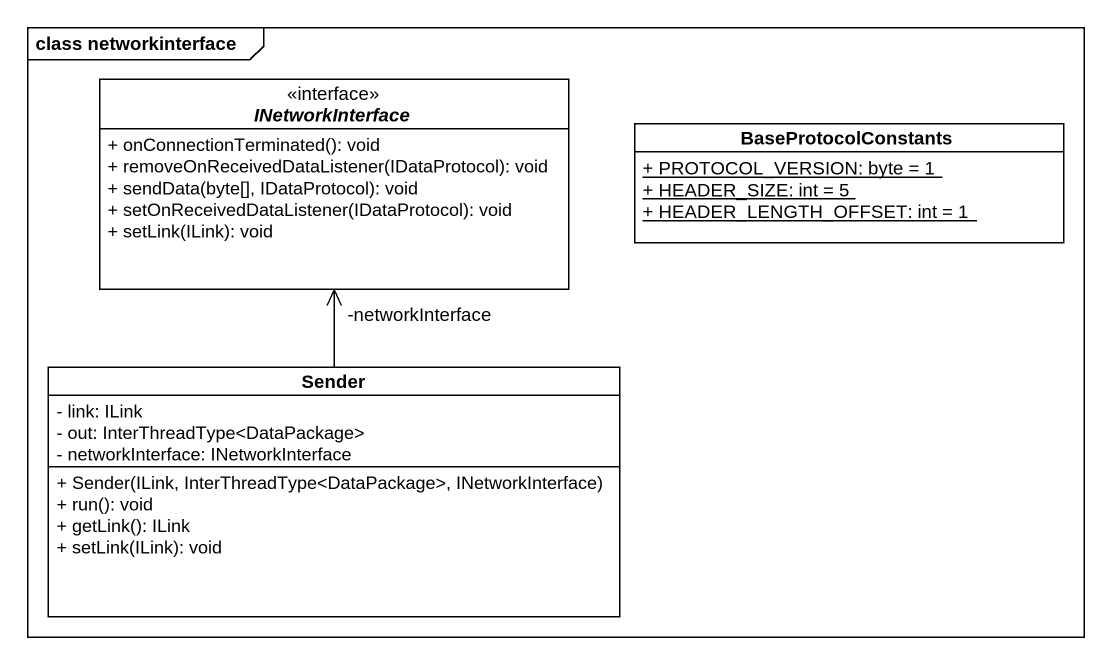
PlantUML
@startuml
mainframe class networkinterface
hide circle
hide empty members
skinparam classAttributeIconSize 0
interface INetworkInterface <<interface>> {
  + onConnectionTerminated(): void
  + removeOnReceivedDataListener(IDataProtocol): void
  + sendData(byte[], IDataProtocol): void
  + setOnReceivedDataListener(IDataProtocol): void
  + setLink(ILink): void
}
class BaseProtocolConstants {
  {static} + PROTOCOL_VERSION: byte = 1
  {static} + HEADER_SIZE: int = 5
  {static} + HEADER_LENGTH_OFFSET: int = 1
}
class Sender {
  - link: ILink
  - out: InterThreadType<DataPackage>
  - networkInterface: INetworkInterface
  + Sender(ILink, InterThreadType<DataPackage>, INetworkInterface)
  + run(): void
  + getLink(): ILink
  + setLink(ILink): void
}
Sender -up-> "-networkInterface" INetworkInterface
@enduml
